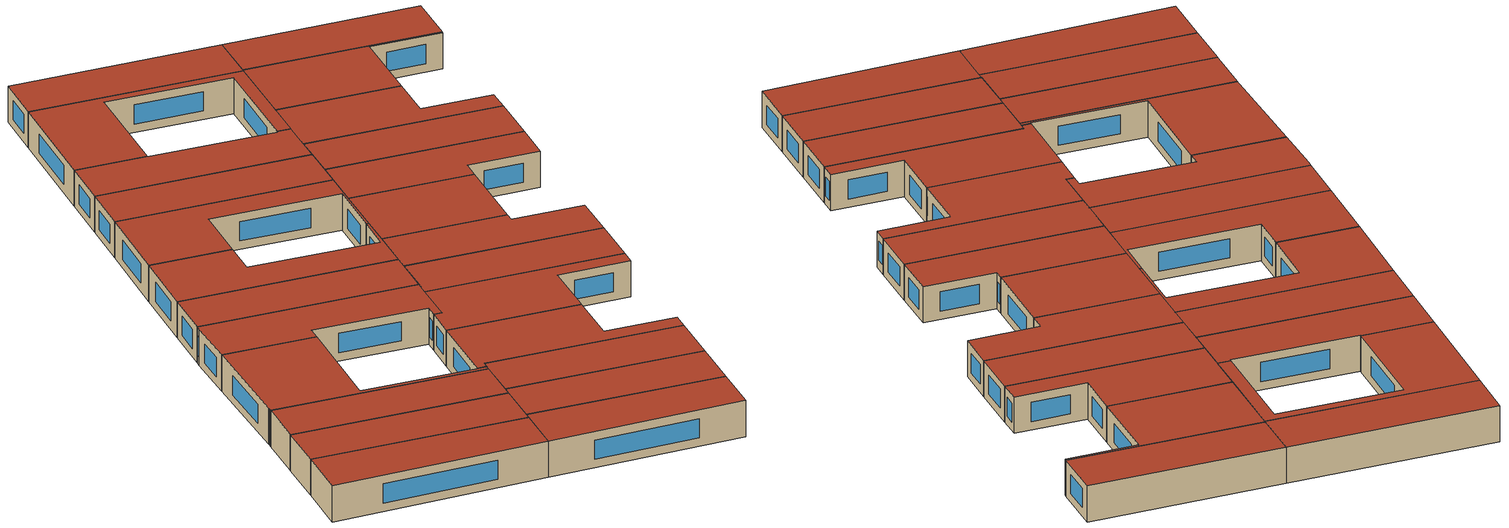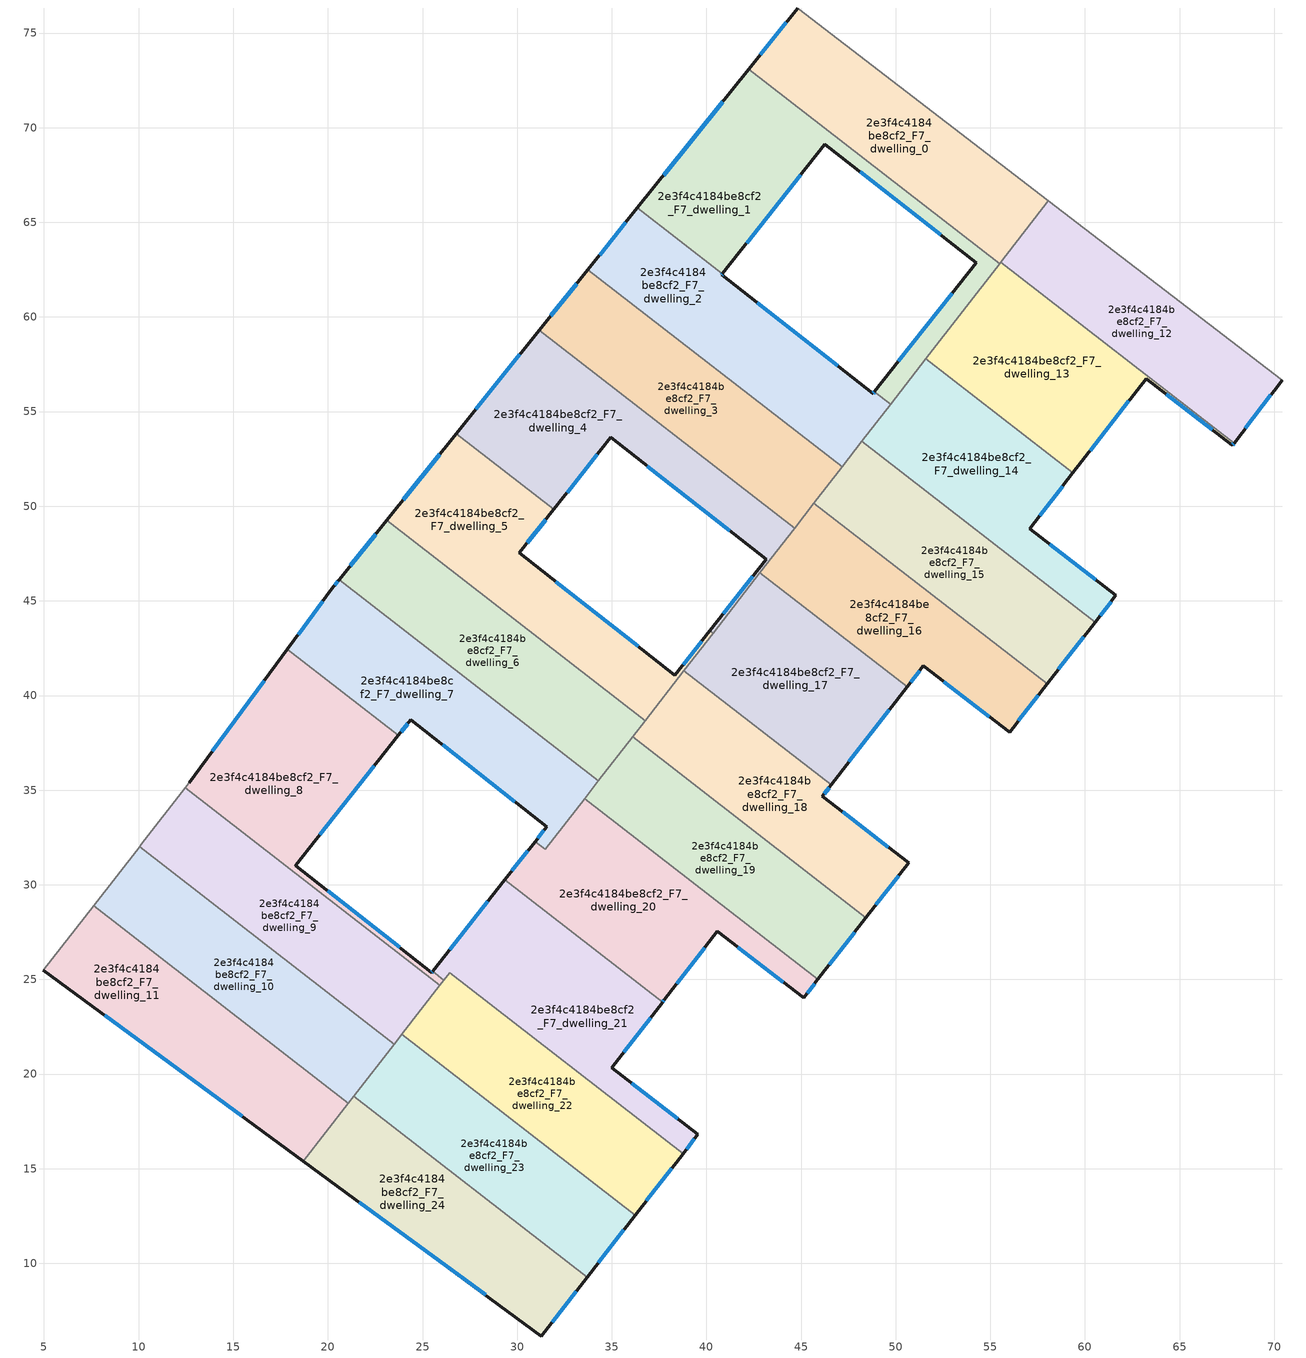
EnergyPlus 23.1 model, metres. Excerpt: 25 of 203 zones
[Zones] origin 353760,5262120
2e3f4c4184be8cf2_F7_dwelling_0
 floor to 2e3f4c4184be8cf2_F6_dwelling_0 (EU_floor_Construction): 58.07,66.14 55.49,62.81 42.23,73.1 44.82,76.32 z21
 wall outside (EU_wall_Construction): 44.82,76.32 42.23,73.1 z21:24
 wall to 2e3f4c4184be8cf2_F7_dwelling_1 (EU_wall_Construction): 42.23,73.1 55.49,62.81 z21:24
 wall adiabatic (EU_wall_Construction): 58.07,66.14 44.82,76.32 z21:24
 wall to 2e3f4c4184be8cf2_F7_dwelling_12 (EU_wall_Construction): 55.56,62.9 58.07,66.14 z21:24
 wall to 2e3f4c4184be8cf2_F7_dwelling_13 (EU_wall_Construction): 55.49,62.81 55.56,62.9 z21:24
 window (EU_Window_Construction): 44.21,75.57 42.84,73.85 z21.7:23.3
 roof outside (EU_roof_Construction): 55.49,62.81 58.07,66.14 44.82,76.32 42.23,73.1 z24
2e3f4c4184be8cf2_F7_dwelling_1
 floor to 2e3f4c4184be8cf2_F6_dwelling_1 (EU_floor_Construction): 46.26,69.14 40.85,62.28 36.35,65.76 42.23,73.1 55.49,62.81 49.73,55.39 48.88,56.05 54.26,62.87 z21
 wall outside (EU_wall_Construction): 40.85,62.28 46.26,69.14 54.26,62.87 48.88,56.05 / 42.23,73.1 36.35,65.76 z21:24
 wall to 2e3f4c4184be8cf2_F7_dwelling_2 (EU_wall_Construction): 48.88,56.05 49.73,55.39 / 36.35,65.76 40.85,62.28 z21:24
 wall to 2e3f4c4184be8cf2_F7_dwelling_13 (EU_wall_Construction): 51.59,57.79 55.49,62.81 z21:24
 wall to 2e3f4c4184be8cf2_F7_dwelling_14 (EU_wall_Construction): 49.73,55.39 51.59,57.79 z21:24
 window (EU_Window_Construction): 53,61.27 50.14,57.65 / 48.14,67.66 52.38,64.34 / 42.12,63.89 44.99,67.53 / 40.85,71.38 37.73,67.49 z21.7:23.3
 roof outside (EU_roof_Construction): 49.73,55.39 55.49,62.81 42.23,73.1 36.35,65.76 40.85,62.28 46.26,69.14 54.26,62.87 48.88,56.05 z24
2e3f4c4184be8cf2_F7_dwelling_10
 floor to 2e3f4c4184be8cf2_F6_dwelling_10 (EU_floor_Construction): 23.51,21.58 21.09,18.46 7.62,28.9 10.05,32.02 z21
 wall adiabatic (EU_wall_Construction): 10.05,32.02 7.62,28.9 z21:24
 wall to 2e3f4c4184be8cf2_F7_dwelling_9 (EU_wall_Construction): 23.51,21.58 10.05,32.02 z21:24
 wall to 2e3f4c4184be8cf2_F7_dwelling_11 (EU_wall_Construction): 7.62,28.9 21.09,18.46 z21:24
 wall to 2e3f4c4184be8cf2_F7_dwelling_23 (EU_wall_Construction): 21.37,18.82 23.51,21.58 z21:24
 wall to 2e3f4c4184be8cf2_F7_dwelling_24 (EU_wall_Construction): 21.09,18.46 21.37,18.82 z21:24
 roof outside (EU_roof_Construction): 21.09,18.46 23.51,21.58 10.05,32.02 7.62,28.9 z24
2e3f4c4184be8cf2_F7_dwelling_11
 floor to 2e3f4c4184be8cf2_F6_dwelling_11 (EU_floor_Construction): 21.09,18.46 18.71,15.4 4.97,25.49 7.62,28.9 z21
 wall outside (EU_wall_Construction): 4.97,25.49 18.71,15.4 z21:24
 wall adiabatic (EU_wall_Construction): 7.62,28.9 4.97,25.49 z21:24
 wall to 2e3f4c4184be8cf2_F7_dwelling_24 (EU_wall_Construction): 18.71,15.4 21.09,18.46 z21:24
 window (EU_Window_Construction): 8.2,23.12 15.48,17.77 z21.7:23.3
 roof outside (EU_roof_Construction): 18.71,15.4 21.09,18.46 7.62,28.9 4.97,25.49 z24
2e3f4c4184be8cf2_F7_dwelling_12
 floor to 2e3f4c4184be8cf2_F6_dwelling_12 (EU_floor_Construction): 70.41,56.66 67.88,53.34 55.55,62.9 58.07,66.14 z21
 wall outside (EU_wall_Construction): 67.88,53.34 70.41,56.66 z21:24
 wall to 2e3f4c4184be8cf2_F7_dwelling_13 (EU_wall_Construction): 55.55,62.9 67.88,53.34 z21:24
 wall adiabatic (EU_wall_Construction): 70.41,56.66 58.07,66.14 z21:24
 window (EU_Window_Construction): 68.47,54.12 69.82,55.88 z21.7:23.3
 roof outside (EU_roof_Construction): 67.88,53.34 70.41,56.66 58.07,66.14 55.55,62.9 z24
2e3f4c4184be8cf2_F7_dwelling_13
 floor to 2e3f4c4184be8cf2_F6_dwelling_13 (EU_floor_Construction): 63.22,56.74 59.37,51.76 51.59,57.79 55.55,62.9 67.88,53.34 67.79,53.22 z21
 wall outside (EU_wall_Construction): 59.37,51.76 63.22,56.74 67.79,53.22 67.88,53.34 z21:24
 wall to 2e3f4c4184be8cf2_F7_dwelling_14 (EU_wall_Construction): 51.59,57.79 59.37,51.76 z21:24
 window (EU_Window_Construction): 67.81,53.25 67.86,53.31 / 64.3,55.91 66.71,54.05 / 60.27,52.93 62.32,55.57 z21.7:23.3
 roof outside (EU_roof_Construction): 67.79,53.22 67.88,53.34 55.55,62.9 51.59,57.79 59.37,51.76 63.22,56.74 z24
2e3f4c4184be8cf2_F7_dwelling_14
 floor to 2e3f4c4184be8cf2_F6_dwelling_14 (EU_floor_Construction): 59.37,51.76 57.07,48.81 61.64,45.29 60.54,43.88 48.22,53.43 51.59,57.79 z21
 wall outside (EU_wall_Construction): 60.54,43.88 61.64,45.29 57.07,48.81 59.37,51.76 z21:24
 wall to 2e3f4c4184be8cf2_F7_dwelling_15 (EU_wall_Construction): 48.22,53.43 60.54,43.88 z21:24
 wall to 2e3f4c4184be8cf2_F7_dwelling_2 (EU_wall_Construction): 49.73,55.39 48.22,53.43 z21:24
 window (EU_Window_Construction): 57.61,49.5 58.83,51.07 / 60.56,46.12 58.14,47.98 / 60.8,44.21 61.38,44.96 z21.7:23.3
 roof outside (EU_roof_Construction): 60.54,43.88 61.64,45.29 57.07,48.81 59.37,51.76 51.59,57.79 48.22,53.43 z24
2e3f4c4184be8cf2_F7_dwelling_15
 floor to 2e3f4c4184be8cf2_F6_dwelling_15 (EU_floor_Construction): 60.54,43.88 58,40.61 45.68,50.17 48.22,53.43 z21
 wall outside (EU_wall_Construction): 58,40.61 60.54,43.88 z21:24
 wall to 2e3f4c4184be8cf2_F7_dwelling_16 (EU_wall_Construction): 45.68,50.17 58,40.61 z21:24
 wall to 2e3f4c4184be8cf2_F7_dwelling_3 (EU_wall_Construction): 47.17,52.09 45.68,50.17 z21:24
 wall to 2e3f4c4184be8cf2_F7_dwelling_2 (EU_wall_Construction): 48.21,53.43 47.17,52.09 z21:24
 window (EU_Window_Construction): 58.6,41.38 59.94,43.11 z21.7:23.3
 roof outside (EU_roof_Construction): 58,40.61 60.54,43.88 48.22,53.43 45.68,50.17 z24
2e3f4c4184be8cf2_F7_dwelling_16
 floor to 2e3f4c4184be8cf2_F6_dwelling_16 (EU_floor_Construction): 58,40.61 56.02,38.06 51.47,41.56 50.6,40.45 42.83,46.49 45.68,50.17 z21
 wall outside (EU_wall_Construction): 50.6,40.45 51.47,41.56 56.02,38.06 58,40.61 z21:24
 wall to 2e3f4c4184be8cf2_F7_dwelling_17 (EU_wall_Construction): 42.83,46.49 50.6,40.45 z21:24
 wall to 2e3f4c4184be8cf2_F7_dwelling_4 (EU_wall_Construction): 44.66,48.85 42.83,46.49 z21:24
 wall to 2e3f4c4184be8cf2_F7_dwelling_3 (EU_wall_Construction): 45.68,50.17 44.66,48.85 z21:24
 window (EU_Window_Construction): 56.49,38.66 57.54,40.01 / 52.54,40.74 54.95,38.88 / 50.81,40.71 51.26,41.3 z21.7:23.3
 roof outside (EU_roof_Construction): 56.02,38.06 58,40.61 45.68,50.17 42.83,46.49 50.6,40.45 51.47,41.56 z24
2e3f4c4184be8cf2_F7_dwelling_17
 floor to 2e3f4c4184be8cf2_F6_dwelling_17 (EU_floor_Construction): 50.6,40.45 46.59,35.28 38.81,41.31 42.83,46.49 z21
 wall outside (EU_wall_Construction): 46.59,35.28 50.6,40.45 z21:24
 wall to 2e3f4c4184be8cf2_F7_dwelling_18 (EU_wall_Construction): 38.81,41.31 46.59,35.28 z21:24
 wall to 2e3f4c4184be8cf2_F7_dwelling_5 (EU_wall_Construction): 40.35,43.3 38.81,41.31 z21:24
 wall to 2e3f4c4184be8cf2_F7_dwelling_4 (EU_wall_Construction): 42.82,46.49 40.35,43.3 z21:24
 window (EU_Window_Construction): 47.53,36.49 49.66,39.24 z21.7:23.3
 roof outside (EU_roof_Construction): 46.59,35.28 50.6,40.45 42.83,46.49 38.81,41.31 z24
2e3f4c4184be8cf2_F7_dwelling_18
 floor to 2e3f4c4184be8cf2_F6_dwelling_18 (EU_floor_Construction): 46.59,35.28 46.12,34.68 50.68,31.16 48.43,28.26 36.11,37.82 38.81,41.31 z21
 wall outside (EU_wall_Construction): 48.43,28.26 50.68,31.16 46.12,34.68 46.59,35.28 z21:24
 wall to 2e3f4c4184be8cf2_F7_dwelling_19 (EU_wall_Construction): 36.11,37.82 48.43,28.26 z21:24
 wall to 2e3f4c4184be8cf2_F7_dwelling_6 (EU_wall_Construction): 36.77,38.67 36.11,37.82 z21:24
 wall to 2e3f4c4184be8cf2_F7_dwelling_5 (EU_wall_Construction): 38.81,41.31 36.77,38.67 z21:24
 window (EU_Window_Construction): 46.23,34.82 46.48,35.14 / 49.61,31.99 47.19,33.85 / 48.96,28.94 50.15,30.48 z21.7:23.3
 roof outside (EU_roof_Construction): 48.43,28.26 50.68,31.16 46.12,34.68 46.59,35.28 38.81,41.31 36.11,37.82 z24
2e3f4c4184be8cf2_F7_dwelling_19
 floor to 2e3f4c4184be8cf2_F6_dwelling_19 (EU_floor_Construction): 48.43,28.26 45.89,25 33.57,34.55 36.11,37.82 z21
 wall outside (EU_wall_Construction): 45.89,25 48.43,28.26 z21:24
 wall to 2e3f4c4184be8cf2_F7_dwelling_20 (EU_wall_Construction): 33.57,34.55 45.89,25 z21:24
 wall to 2e3f4c4184be8cf2_F7_dwelling_7 (EU_wall_Construction): 34.29,35.48 33.57,34.55 z21:24
 wall to 2e3f4c4184be8cf2_F7_dwelling_6 (EU_wall_Construction): 36.11,37.82 34.29,35.48 z21:24
 window (EU_Window_Construction): 46.49,25.76 47.83,27.5 z21.7:23.3
 roof outside (EU_roof_Construction): 45.89,25 48.43,28.26 36.11,37.82 33.57,34.55 z24
2e3f4c4184be8cf2_F7_dwelling_2
 floor to 2e3f4c4184be8cf2_F6_dwelling_2 (EU_floor_Construction): 40.85,62.28 40.81,62.22 48.8,55.95 48.88,56.05 49.73,55.39 47.17,52.09 33.74,62.51 36.35,65.76 z21
 wall outside (EU_wall_Construction): 48.88,56.05 48.8,55.95 40.81,62.22 40.85,62.28 / 36.35,65.76 33.74,62.51 z21:24
 wall to 2e3f4c4184be8cf2_F7_dwelling_3 (EU_wall_Construction): 33.74,62.51 47.17,52.09 z21:24
 window (EU_Window_Construction): 46.93,57.42 42.68,60.75 / 48.86,56.03 48.82,55.97 / 35.74,65 34.35,63.27 / 40.82,62.24 40.84,62.26 z21.7:23.3
 roof outside (EU_roof_Construction): 47.17,52.09 49.73,55.39 48.88,56.05 48.8,55.95 40.81,62.22 40.85,62.28 36.35,65.76 33.74,62.51 z24
2e3f4c4184be8cf2_F7_dwelling_20
 floor to 2e3f4c4184be8cf2_F6_dwelling_20 (EU_floor_Construction): 40.58,27.54 37.77,23.92 37.68,23.8 29.35,30.26 30.95,32.29 31.49,31.87 33.57,34.55 45.89,25 45.14,24.03 z21
 wall outside (EU_wall_Construction): 37.68,23.8 37.77,23.92 40.58,27.54 45.14,24.03 45.89,25 / 30.95,32.29 29.35,30.26 z21:24
 wall to 2e3f4c4184be8cf2_F7_dwelling_7 (EU_wall_Construction): 33.57,34.55 31.49,31.87 30.95,32.29 z21:24
 wall to 2e3f4c4184be8cf2_F7_dwelling_21 (EU_wall_Construction): 29.35,30.26 37.68,23.8 z21:24
 window (EU_Window_Construction): 45.32,24.26 45.72,24.77 / 41.65,26.71 44.07,24.85 / 38.43,24.77 39.92,26.69 / 37.7,23.83 37.75,23.89 / 30.57,31.81 29.72,30.74 z21.7:23.3
 roof outside (EU_roof_Construction): 45.14,24.03 45.89,25 33.57,34.55 31.49,31.87 30.95,32.29 29.35,30.26 37.68,23.8 37.77,23.92 40.58,27.54 z24
2e3f4c4184be8cf2_F7_dwelling_21
 floor to 2e3f4c4184be8cf2_F6_dwelling_21 (EU_floor_Construction): 37.68,23.8 35,20.33 39.55,16.82 38.76,15.8 26.44,25.36 26.13,24.96 25.53,25.43 29.35,30.26 z21
 wall outside (EU_wall_Construction): 38.76,15.8 39.55,16.82 35,20.33 37.68,23.8 / 29.35,30.26 25.53,25.43 z21:24
 wall to 2e3f4c4184be8cf2_F7_dwelling_22 (EU_wall_Construction): 26.13,24.96 26.44,25.36 38.76,15.8 z21:24
 wall to 2e3f4c4184be8cf2_F7_dwelling_8 (EU_wall_Construction): 25.53,25.43 26.13,24.96 z21:24
 window (EU_Window_Construction): 38.95,16.04 39.37,16.58 / 28.45,29.13 26.43,26.56 / 35.63,21.15 37.05,22.99 / 38.48,17.64 36.07,19.51 z21.7:23.3
 roof outside (EU_roof_Construction): 38.76,15.8 39.55,16.82 35,20.33 37.68,23.8 29.35,30.26 25.53,25.43 26.13,24.96 26.44,25.36 z24
2e3f4c4184be8cf2_F7_dwelling_22
 floor to 2e3f4c4184be8cf2_F6_dwelling_22 (EU_floor_Construction): 38.76,15.8 36.23,12.54 23.91,22.09 26.44,25.36 z21
 wall outside (EU_wall_Construction): 36.23,12.54 38.76,15.8 z21:24
 wall to 2e3f4c4184be8cf2_F7_dwelling_23 (EU_wall_Construction): 23.91,22.09 36.23,12.54 z21:24
 wall to 2e3f4c4184be8cf2_F7_dwelling_8 (EU_wall_Construction): 26.13,24.96 25.92,24.69 z21:24
 wall to 2e3f4c4184be8cf2_F7_dwelling_9 (EU_wall_Construction): 25.92,24.69 23.91,22.09 z21:24
 window (EU_Window_Construction): 36.82,13.3 38.17,15.03 z21.7:23.3
 roof outside (EU_roof_Construction): 36.23,12.54 38.76,15.8 26.44,25.36 23.91,22.09 z24
2e3f4c4184be8cf2_F7_dwelling_23
 floor to 2e3f4c4184be8cf2_F6_dwelling_23 (EU_floor_Construction): 36.23,12.54 33.69,9.27 21.37,18.83 23.91,22.09 z21
 wall outside (EU_wall_Construction): 33.69,9.27 36.23,12.54 z21:24
 wall to 2e3f4c4184be8cf2_F7_dwelling_24 (EU_wall_Construction): 21.37,18.83 33.69,9.27 z21:24
 wall to 2e3f4c4184be8cf2_F7_dwelling_9 (EU_wall_Construction): 23.91,22.09 23.6,21.7 23.51,21.58 z21:24
 window (EU_Window_Construction): 34.29,10.04 35.63,11.77 z21.7:23.3
 roof outside (EU_roof_Construction): 33.69,9.27 36.23,12.54 23.91,22.09 21.37,18.83 z24
2e3f4c4184be8cf2_F7_dwelling_24
 floor to 2e3f4c4184be8cf2_F6_dwelling_24 (EU_floor_Construction): 33.69,9.27 31.28,6.16 18.71,15.4 21.37,18.83 z21
 wall outside (EU_wall_Construction): 18.71,15.4 31.28,6.16 33.69,9.27 z21:24
 window (EU_Window_Construction): 31.85,6.89 33.13,8.54 / 21.66,13.23 28.33,8.33 z21.7:23.3
 roof outside (EU_roof_Construction): 31.28,6.16 33.69,9.27 21.37,18.83 18.71,15.4 z24
2e3f4c4184be8cf2_F7_dwelling_3
 floor to 2e3f4c4184be8cf2_F6_dwelling_3 (EU_floor_Construction): 47.17,52.09 44.66,48.85 31.17,59.31 33.74,62.51 z21
 wall outside (EU_wall_Construction): 33.74,62.51 31.17,59.31 z21:24
 wall to 2e3f4c4184be8cf2_F7_dwelling_4 (EU_wall_Construction): 31.17,59.31 44.66,48.85 z21:24
 window (EU_Window_Construction): 33.14,61.76 31.77,60.06 z21.7:23.3
 roof outside (EU_roof_Construction): 44.66,48.85 47.17,52.09 33.74,62.51 31.17,59.31 z24
2e3f4c4184be8cf2_F7_dwelling_4
 floor to 2e3f4c4184be8cf2_F6_dwelling_4 (EU_floor_Construction): 44.66,48.85 40.35,43.3 40.19,43.42 43.16,47.19 34.94,53.64 31.93,49.83 26.78,53.83 31.17,59.31 z21
 wall outside (EU_wall_Construction): 31.93,49.83 34.94,53.64 43.16,47.19 40.19,43.42 / 31.17,59.31 26.78,53.83 z21:24
 wall to 2e3f4c4184be8cf2_F7_dwelling_5 (EU_wall_Construction): 40.19,43.42 40.35,43.3 / 26.78,53.83 31.93,49.83 z21:24
 window (EU_Window_Construction): 42.46,46.3 40.88,44.31 / 36.87,52.13 41.23,48.7 / 32.63,50.72 34.23,52.75 / 30.14,58.02 27.81,55.11 z21.7:23.3
 roof outside (EU_roof_Construction): 43.16,47.19 40.19,43.42 40.35,43.3 44.66,48.85 31.17,59.31 26.78,53.83 31.93,49.83 34.94,53.64 z24
2e3f4c4184be8cf2_F7_dwelling_5
 floor to 2e3f4c4184be8cf2_F6_dwelling_5 (EU_floor_Construction): 31.93,49.83 30.11,47.53 38.33,41.08 40.19,43.42 40.35,43.3 36.77,38.67 23.12,49.26 26.78,53.83 z21
 wall outside (EU_wall_Construction): 26.78,53.83 23.12,49.26 / 40.19,43.42 38.33,41.08 30.11,47.53 31.93,49.83 z21:24
 wall to 2e3f4c4184be8cf2_F7_dwelling_6 (EU_wall_Construction): 23.12,49.26 36.77,38.67 z21:24
 window (EU_Window_Construction): 25.92,52.75 23.98,50.33 / 30.54,48.07 31.5,49.29 / 36.4,42.59 32.04,46.02 / 39.75,42.87 38.77,41.63 z21.7:23.3
 roof outside (EU_roof_Construction): 38.33,41.08 30.11,47.53 31.93,49.83 26.78,53.83 23.12,49.26 36.77,38.67 40.35,43.3 40.19,43.42 z24
2e3f4c4184be8cf2_F7_dwelling_6
 floor to 2e3f4c4184be8cf2_F6_dwelling_6 (EU_floor_Construction): 36.77,38.67 34.29,35.48 20.59,46.11 23.12,49.26 z21
 wall outside (EU_wall_Construction): 23.12,49.26 20.59,46.11 z21:24
 wall to 2e3f4c4184be8cf2_F7_dwelling_7 (EU_wall_Construction): 20.59,46.11 34.29,35.48 z21:24
 window (EU_Window_Construction): 22.52,48.52 21.18,46.85 z21.7:23.3
 roof outside (EU_roof_Construction): 34.29,35.48 36.77,38.67 23.12,49.26 20.59,46.11 z24
2e3f4c4184be8cf2_F7_dwelling_7
 floor to 2e3f4c4184be8cf2_F6_dwelling_7 (EU_floor_Construction): 34.29,35.48 31.49,31.87 30.95,32.29 31.56,33.06 24.38,38.71 23.72,37.89 17.86,42.44 20.29,45.75 20.59,46.11 z21
 wall outside (EU_wall_Construction): 23.72,37.89 24.38,38.71 31.56,33.06 30.95,32.29 / 20.59,46.11 20.29,45.75 17.86,42.44 z21:24
 wall to 2e3f4c4184be8cf2_F7_dwelling_8 (EU_wall_Construction): 17.86,42.44 23.72,37.89 z21:24
 window (EU_Window_Construction): 31.42,32.88 31.09,32.47 / 26.06,37.39 29.87,34.39 / 23.88,38.08 24.22,38.52 / 19.72,44.97 18.43,43.21 / 20.52,46.03 20.36,45.83 z21.7:23.3
 roof outside (EU_roof_Construction): 31.49,31.87 34.29,35.48 20.59,46.11 20.29,45.75 17.86,42.44 23.72,37.89 24.38,38.71 31.56,33.06 30.95,32.29 z24
2e3f4c4184be8cf2_F7_dwelling_8
 floor to 2e3f4c4184be8cf2_F6_dwelling_8 (EU_floor_Construction): 23.72,37.89 18.31,31.03 18.29,31.02 25.48,25.37 25.53,25.43 26.13,24.96 25.92,24.69 12.46,35.12 12.64,35.36 12.67,35.4 17.86,42.44 z21
 wall outside (EU_wall_Construction): 25.53,25.43 25.48,25.37 18.29,31.02 18.31,31.03 23.72,37.89 / 17.86,42.44 12.67,35.4 z21:24
 wall to 2e3f4c4184be8cf2_F7_dwelling_9 (EU_wall_Construction): 12.46,35.12 25.92,24.69 z21:24
 wall adiabatic (EU_wall_Construction): 12.67,35.4 12.64,35.36 12.46,35.12 z21:24
 window (EU_Window_Construction): 25.52,25.41 25.49,25.38 / 16.64,40.79 13.89,37.05 / 19.58,32.64 22.45,36.28 / 23.79,26.69 19.98,29.69 z21.7:23.3
 roof outside (EU_roof_Construction): 25.92,24.69 26.13,24.96 25.53,25.43 25.48,25.37 18.29,31.02 18.31,31.03 23.72,37.89 17.86,42.44 12.67,35.4 12.64,35.36 12.46,35.12 z24
2e3f4c4184be8cf2_F7_dwelling_9
 floor to 2e3f4c4184be8cf2_F6_dwelling_9 (EU_floor_Construction): 25.92,24.69 23.6,21.7 23.51,21.58 10.05,32.02 10.14,32.14 12.46,35.12 z21
 wall adiabatic (EU_wall_Construction): 12.46,35.12 10.14,32.14 10.05,32.02 z21:24
 roof outside (EU_roof_Construction): 23.6,21.7 25.92,24.69 12.46,35.12 10.14,32.14 10.05,32.02 23.51,21.58 z24
[Building]
EU S2 Campaign: North Axis=0; Terrain=City; Solar Distribution=FullExterior
[Site:Location]
Budapest.Ferenc.Liszt.Intl.AP: Latitude=47.437; Longitude=19.256; Time Zone=1; Elevation=185
[SizingPeriod:WeatherFileDays]
AnnualSizingPeriod: Begin Month=1; Begin Day of Month=1; End Month=12; End Day of Month=31; Day of Week for Start Day=Monday; Use Weather File Daylight Saving Period=No; Use Weather File Rain and Snow Indicators=No
[MATERIAL]
EU_InternalMass_Material: Roughness=MediumRough; Thickness=0.1; Conductivity=1; Density=1800; Specific Heat=900; Thermal Absorptance=0.9; Solar Absorptance=0.7; Visible Absorptance=0.7
[MATERIAL:NOMASS] Roughness=MediumRough; Thermal Absorptance=0.9; Solar Absorptance=0.7; Visible Absorptance=0.7
Name | Thermal Resistance
EU_wall_NoMass | 0.832559
EU_roof_NoMass | 1.39638
EU_floor_NoMass | 0.872794
[WINDOWMATERIAL:SIMPLEGLAZINGSYSTEM]
EU_Window_SimpleGlazing: UFactor=2.79869; Solar Heat Gain Coefficient=0.75; Visible Transmittance=0.75
[CONSTRUCTION]
EU_wall_Construction: EU_wall_NoMass
EU_roof_Construction: EU_roof_NoMass
EU_floor_Construction: EU_floor_NoMass
EU_Window_Construction: EU_Window_SimpleGlazing
EU_InternalMass_Construction: EU_InternalMass_Material
[ZONE] Type=1; Multiplier=1; Ceiling Height=autocalculate; Floor Area=autocalculate; Part of Total Floor Area=Yes
Name | Volume
2e3f4c4184be8cf2_F7_dwelling_0 | 209.613
2e3f4c4184be8cf2_F7_dwelling_1 | 209.577
2e3f4c4184be8cf2_F7_dwelling_10 | 201.92
2e3f4c4184be8cf2_F7_dwelling_11 | 209.589
2e3f4c4184be8cf2_F7_dwelling_12 | 193.483
2e3f4c4184be8cf2_F7_dwelling_13; 2e3f4c4184be8cf2_F7_dwelling_16 | 193.466
2e3f4c4184be8cf2_F7_dwelling_14 | 193.47
2e3f4c4184be8cf2_F7_dwelling_15 | 193.5
2e3f4c4184be8cf2_F7_dwelling_17 | 193.445
2e3f4c4184be8cf2_F7_dwelling_18 | 193.488
2e3f4c4184be8cf2_F7_dwelling_19 | 193.49
2e3f4c4184be8cf2_F7_dwelling_2 | 209.598
2e3f4c4184be8cf2_F7_dwelling_20 | 203.251
2e3f4c4184be8cf2_F7_dwelling_21 | 202.596
2e3f4c4184be8cf2_F7_dwelling_22 | 193.447
2e3f4c4184be8cf2_F7_dwelling_23 | 193.48
2e3f4c4184be8cf2_F7_dwelling_24 | 193.487
2e3f4c4184be8cf2_F7_dwelling_3 | 209.626
2e3f4c4184be8cf2_F7_dwelling_4 | 209.57
2e3f4c4184be8cf2_F7_dwelling_5 | 209.572
2e3f4c4184be8cf2_F7_dwelling_6 | 209.619
2e3f4c4184be8cf2_F7_dwelling_7 | 209.565
2e3f4c4184be8cf2_F7_dwelling_8 | 207.207
2e3f4c4184be8cf2_F7_dwelling_9 | 200.774
[INTERNALMASS] Construction=EU_InternalMass_Construction
Name | Zone or ZoneList | Surface Area
2e3f4c4184be8cf2_F7_dwelling_0_EU_InternalMass | 2e3f4c4184be8cf2_F7_dwelling_0 | 69.871
2e3f4c4184be8cf2_F7_dwelling_1_EU_InternalMass | 2e3f4c4184be8cf2_F7_dwelling_1 | 69.8589
2e3f4c4184be8cf2_F7_dwelling_2_EU_InternalMass | 2e3f4c4184be8cf2_F7_dwelling_2 | 69.866
2e3f4c4184be8cf2_F7_dwelling_3_EU_InternalMass | 2e3f4c4184be8cf2_F7_dwelling_3 | 69.8756
2e3f4c4184be8cf2_F7_dwelling_4_EU_InternalMass | 2e3f4c4184be8cf2_F7_dwelling_4 | 69.8565
2e3f4c4184be8cf2_F7_dwelling_5_EU_InternalMass | 2e3f4c4184be8cf2_F7_dwelling_5 | 69.8599
2e3f4c4184be8cf2_F7_dwelling_6_EU_InternalMass | 2e3f4c4184be8cf2_F7_dwelling_6 | 69.8729
2e3f4c4184be8cf2_F7_dwelling_7_EU_InternalMass | 2e3f4c4184be8cf2_F7_dwelling_7 | 69.855
2e3f4c4184be8cf2_F7_dwelling_8_EU_InternalMass | 2e3f4c4184be8cf2_F7_dwelling_8 | 69.0692
2e3f4c4184be8cf2_F7_dwelling_9_EU_InternalMass | 2e3f4c4184be8cf2_F7_dwelling_9 | 66.9309
2e3f4c4184be8cf2_F7_dwelling_10_EU_InternalMass | 2e3f4c4184be8cf2_F7_dwelling_10 | 67.3005
2e3f4c4184be8cf2_F7_dwelling_11_EU_InternalMass | 2e3f4c4184be8cf2_F7_dwelling_11 | 69.8628
2e3f4c4184be8cf2_F7_dwelling_12_EU_InternalMass | 2e3f4c4184be8cf2_F7_dwelling_12 | 64.4944
2e3f4c4184be8cf2_F7_dwelling_13_EU_InternalMass | 2e3f4c4184be8cf2_F7_dwelling_13 | 64.4887
2e3f4c4184be8cf2_F7_dwelling_14_EU_InternalMass | 2e3f4c4184be8cf2_F7_dwelling_14 | 64.4901
2e3f4c4184be8cf2_F7_dwelling_15_EU_InternalMass | 2e3f4c4184be8cf2_F7_dwelling_15 | 64.5
2e3f4c4184be8cf2_F7_dwelling_16_EU_InternalMass | 2e3f4c4184be8cf2_F7_dwelling_16 | 64.4884
2e3f4c4184be8cf2_F7_dwelling_17_EU_InternalMass | 2e3f4c4184be8cf2_F7_dwelling_17 | 64.4819
2e3f4c4184be8cf2_F7_dwelling_18_EU_InternalMass | 2e3f4c4184be8cf2_F7_dwelling_18 | 64.4958
2e3f4c4184be8cf2_F7_dwelling_19_EU_InternalMass | 2e3f4c4184be8cf2_F7_dwelling_19 | 64.4968
2e3f4c4184be8cf2_F7_dwelling_20_EU_InternalMass | 2e3f4c4184be8cf2_F7_dwelling_20 | 67.7519
2e3f4c4184be8cf2_F7_dwelling_21_EU_InternalMass | 2e3f4c4184be8cf2_F7_dwelling_21 | 67.5284
2e3f4c4184be8cf2_F7_dwelling_22_EU_InternalMass | 2e3f4c4184be8cf2_F7_dwelling_22 | 64.4824
2e3f4c4184be8cf2_F7_dwelling_23_EU_InternalMass | 2e3f4c4184be8cf2_F7_dwelling_23 | 64.4935
2e3f4c4184be8cf2_F7_dwelling_24_EU_InternalMass | 2e3f4c4184be8cf2_F7_dwelling_24 | 64.4955
[OTHEREQUIPMENT] Fuel Type=Electricity; Design Level Calculation Method=Watts/Area; Power per Zone Floor Area=1; Fraction Latent=0; Fraction Radiant=0; Fraction Lost=0; Carbon Dioxide Generation Rate=0; EndUse Subcategory=EU_Step8_InternalGains
Name | Zone or ZoneList or Space or SpaceList | Schedule
EU_Step8_InternalGain_2e3f4c4184be8cf2_F7_dwelling_0_f000 | 2e3f4c4184be8cf2_F7_dwelling_0 | EU_Step8_GainSchedule_2e3f4c4184be8cf2_F7_dwelling_0_f000
EU_Step8_InternalGain_2e3f4c4184be8cf2_F7_dwelling_1_f000 | 2e3f4c4184be8cf2_F7_dwelling_1 | EU_Step8_GainSchedule_2e3f4c4184be8cf2_F7_dwelling_1_f000
EU_Step8_InternalGain_2e3f4c4184be8cf2_F7_dwelling_2_f000 | 2e3f4c4184be8cf2_F7_dwelling_2 | EU_Step8_GainSchedule_2e3f4c4184be8cf2_F7_dwelling_2_f000
EU_Step8_InternalGain_2e3f4c4184be8cf2_F7_dwelling_3_f000 | 2e3f4c4184be8cf2_F7_dwelling_3 | EU_Step8_GainSchedule_2e3f4c4184be8cf2_F7_dwelling_3_f000
EU_Step8_InternalGain_2e3f4c4184be8cf2_F7_dwelling_4_f000 | 2e3f4c4184be8cf2_F7_dwelling_4 | EU_Step8_GainSchedule_2e3f4c4184be8cf2_F7_dwelling_4_f000
EU_Step8_InternalGain_2e3f4c4184be8cf2_F7_dwelling_5_f000 | 2e3f4c4184be8cf2_F7_dwelling_5 | EU_Step8_GainSchedule_2e3f4c4184be8cf2_F7_dwelling_5_f000
EU_Step8_InternalGain_2e3f4c4184be8cf2_F7_dwelling_6_f000 | 2e3f4c4184be8cf2_F7_dwelling_6 | EU_Step8_GainSchedule_2e3f4c4184be8cf2_F7_dwelling_6_f000
EU_Step8_InternalGain_2e3f4c4184be8cf2_F7_dwelling_7_f000 | 2e3f4c4184be8cf2_F7_dwelling_7 | EU_Step8_GainSchedule_2e3f4c4184be8cf2_F7_dwelling_7_f000
EU_Step8_InternalGain_2e3f4c4184be8cf2_F7_dwelling_8_f000 | 2e3f4c4184be8cf2_F7_dwelling_8 | EU_Step8_GainSchedule_2e3f4c4184be8cf2_F7_dwelling_8_f000
EU_Step8_InternalGain_2e3f4c4184be8cf2_F7_dwelling_9_f000 | 2e3f4c4184be8cf2_F7_dwelling_9 | EU_Step8_GainSchedule_2e3f4c4184be8cf2_F7_dwelling_9_f000
EU_Step8_InternalGain_2e3f4c4184be8cf2_F7_dwelling_10_f000 | 2e3f4c4184be8cf2_F7_dwelling_10 | EU_Step8_GainSchedule_2e3f4c4184be8cf2_F7_dwelling_10_f000
EU_Step8_InternalGain_2e3f4c4184be8cf2_F7_dwelling_11_f000 | 2e3f4c4184be8cf2_F7_dwelling_11 | EU_Step8_GainSchedule_2e3f4c4184be8cf2_F7_dwelling_11_f000
EU_Step8_InternalGain_2e3f4c4184be8cf2_F7_dwelling_12_f000 | 2e3f4c4184be8cf2_F7_dwelling_12 | EU_Step8_GainSchedule_2e3f4c4184be8cf2_F7_dwelling_12_f000
EU_Step8_InternalGain_2e3f4c4184be8cf2_F7_dwelling_13_f000 | 2e3f4c4184be8cf2_F7_dwelling_13 | EU_Step8_GainSchedule_2e3f4c4184be8cf2_F7_dwelling_13_f000
EU_Step8_InternalGain_2e3f4c4184be8cf2_F7_dwelling_14_f000 | 2e3f4c4184be8cf2_F7_dwelling_14 | EU_Step8_GainSchedule_2e3f4c4184be8cf2_F7_dwelling_14_f000
EU_Step8_InternalGain_2e3f4c4184be8cf2_F7_dwelling_15_f000 | 2e3f4c4184be8cf2_F7_dwelling_15 | EU_Step8_GainSchedule_2e3f4c4184be8cf2_F7_dwelling_15_f000
EU_Step8_InternalGain_2e3f4c4184be8cf2_F7_dwelling_16_f000 | 2e3f4c4184be8cf2_F7_dwelling_16 | EU_Step8_GainSchedule_2e3f4c4184be8cf2_F7_dwelling_16_f000
EU_Step8_InternalGain_2e3f4c4184be8cf2_F7_dwelling_17_f000 | 2e3f4c4184be8cf2_F7_dwelling_17 | EU_Step8_GainSchedule_2e3f4c4184be8cf2_F7_dwelling_17_f000
EU_Step8_InternalGain_2e3f4c4184be8cf2_F7_dwelling_18_f000 | 2e3f4c4184be8cf2_F7_dwelling_18 | EU_Step8_GainSchedule_2e3f4c4184be8cf2_F7_dwelling_18_f000
EU_Step8_InternalGain_2e3f4c4184be8cf2_F7_dwelling_19_f000 | 2e3f4c4184be8cf2_F7_dwelling_19 | EU_Step8_GainSchedule_2e3f4c4184be8cf2_F7_dwelling_19_f000
EU_Step8_InternalGain_2e3f4c4184be8cf2_F7_dwelling_20_f000 | 2e3f4c4184be8cf2_F7_dwelling_20 | EU_Step8_GainSchedule_2e3f4c4184be8cf2_F7_dwelling_20_f000
EU_Step8_InternalGain_2e3f4c4184be8cf2_F7_dwelling_21_f000 | 2e3f4c4184be8cf2_F7_dwelling_21 | EU_Step8_GainSchedule_2e3f4c4184be8cf2_F7_dwelling_21_f000
EU_Step8_InternalGain_2e3f4c4184be8cf2_F7_dwelling_22_f000 | 2e3f4c4184be8cf2_F7_dwelling_22 | EU_Step8_GainSchedule_2e3f4c4184be8cf2_F7_dwelling_22_f000
EU_Step8_InternalGain_2e3f4c4184be8cf2_F7_dwelling_23_f000 | 2e3f4c4184be8cf2_F7_dwelling_23 | EU_Step8_GainSchedule_2e3f4c4184be8cf2_F7_dwelling_23_f000
EU_Step8_InternalGain_2e3f4c4184be8cf2_F7_dwelling_24_f000 | 2e3f4c4184be8cf2_F7_dwelling_24 | EU_Step8_GainSchedule_2e3f4c4184be8cf2_F7_dwelling_24_f000
[ZONEVENTILATION:DESIGNFLOWRATE] Schedule=EU_AlwaysOn; Design Flow Rate Calculation Method=AirChanges/Hour; Air Changes per Hour=0.475469; Ventilation Type=Natural; Fan Pressure Rise=0; Fan Total Efficiency=1; Constant Term Coefficient=1; Temperature Term Coefficient=0; Velocity Term Coefficient=0; Velocity Squared Term Coefficient=0; Minimum Indoor Temperature=-100; Maximum Indoor Temperature=100; Delta Temperature=-100; Minimum Outdoor Temperature=-100; Maximum Outdoor Temperature=100; Maximum Wind Speed=40
Name | Zone or ZoneList or Space or SpaceList
EU_ConstantAir_2e3f4c4184be8cf2_F7_dwelling_0 | 2e3f4c4184be8cf2_F7_dwelling_0
EU_ConstantAir_2e3f4c4184be8cf2_F7_dwelling_1 | 2e3f4c4184be8cf2_F7_dwelling_1
EU_ConstantAir_2e3f4c4184be8cf2_F7_dwelling_2 | 2e3f4c4184be8cf2_F7_dwelling_2
EU_ConstantAir_2e3f4c4184be8cf2_F7_dwelling_3 | 2e3f4c4184be8cf2_F7_dwelling_3
EU_ConstantAir_2e3f4c4184be8cf2_F7_dwelling_4 | 2e3f4c4184be8cf2_F7_dwelling_4
EU_ConstantAir_2e3f4c4184be8cf2_F7_dwelling_5 | 2e3f4c4184be8cf2_F7_dwelling_5
EU_ConstantAir_2e3f4c4184be8cf2_F7_dwelling_6 | 2e3f4c4184be8cf2_F7_dwelling_6
EU_ConstantAir_2e3f4c4184be8cf2_F7_dwelling_7 | 2e3f4c4184be8cf2_F7_dwelling_7
EU_ConstantAir_2e3f4c4184be8cf2_F7_dwelling_8 | 2e3f4c4184be8cf2_F7_dwelling_8
EU_ConstantAir_2e3f4c4184be8cf2_F7_dwelling_9 | 2e3f4c4184be8cf2_F7_dwelling_9
EU_ConstantAir_2e3f4c4184be8cf2_F7_dwelling_10 | 2e3f4c4184be8cf2_F7_dwelling_10
EU_ConstantAir_2e3f4c4184be8cf2_F7_dwelling_11 | 2e3f4c4184be8cf2_F7_dwelling_11
EU_ConstantAir_2e3f4c4184be8cf2_F7_dwelling_12 | 2e3f4c4184be8cf2_F7_dwelling_12
EU_ConstantAir_2e3f4c4184be8cf2_F7_dwelling_13 | 2e3f4c4184be8cf2_F7_dwelling_13
EU_ConstantAir_2e3f4c4184be8cf2_F7_dwelling_14 | 2e3f4c4184be8cf2_F7_dwelling_14
EU_ConstantAir_2e3f4c4184be8cf2_F7_dwelling_15 | 2e3f4c4184be8cf2_F7_dwelling_15
EU_ConstantAir_2e3f4c4184be8cf2_F7_dwelling_16 | 2e3f4c4184be8cf2_F7_dwelling_16
EU_ConstantAir_2e3f4c4184be8cf2_F7_dwelling_17 | 2e3f4c4184be8cf2_F7_dwelling_17
EU_ConstantAir_2e3f4c4184be8cf2_F7_dwelling_18 | 2e3f4c4184be8cf2_F7_dwelling_18
EU_ConstantAir_2e3f4c4184be8cf2_F7_dwelling_19 | 2e3f4c4184be8cf2_F7_dwelling_19
EU_ConstantAir_2e3f4c4184be8cf2_F7_dwelling_20 | 2e3f4c4184be8cf2_F7_dwelling_20
EU_ConstantAir_2e3f4c4184be8cf2_F7_dwelling_21 | 2e3f4c4184be8cf2_F7_dwelling_21
EU_ConstantAir_2e3f4c4184be8cf2_F7_dwelling_22 | 2e3f4c4184be8cf2_F7_dwelling_22
EU_ConstantAir_2e3f4c4184be8cf2_F7_dwelling_23 | 2e3f4c4184be8cf2_F7_dwelling_23
EU_ConstantAir_2e3f4c4184be8cf2_F7_dwelling_24 | 2e3f4c4184be8cf2_F7_dwelling_24
[HVACTEMPLATE:THERMOSTAT] Constant Heating Setpoint=20; Constant Cooling Setpoint=50
EU_HeatOnly_2e3f4c4184be8cf2_F6_dwelling_14; EU_HeatOnly_2e3f4c4184be8cf2_F6_dwelling_15; EU_HeatOnly_2e3f4c4184be8cf2_F6_dwelling_16; EU_HeatOnly_2e3f4c4184be8cf2_F6_dwelling_17; EU_HeatOnly_2e3f4c4184be8cf2_F6_dwelling_18; EU_HeatOnly_2e3f4c4184be8cf2_F6_dwelling_19; EU_HeatOnly_2e3f4c4184be8cf2_F6_dwelling_20; EU_HeatOnly_2e3f4c4184be8cf2_F6_dwelling_21; EU_HeatOnly_2e3f4c4184be8cf2_F6_dwelling_22; EU_HeatOnly_2e3f4c4184be8cf2_F6_dwelling_23; EU_HeatOnly_2e3f4c4184be8cf2_F6_dwelling_24; EU_HeatOnly_2e3f4c4184be8cf2_F7_dwelling_0; EU_HeatOnly_2e3f4c4184be8cf2_F7_dwelling_1; EU_HeatOnly_2e3f4c4184be8cf2_F7_dwelling_2; EU_HeatOnly_2e3f4c4184be8cf2_F7_dwelling_3; EU_HeatOnly_2e3f4c4184be8cf2_F7_dwelling_4; EU_HeatOnly_2e3f4c4184be8cf2_F7_dwelling_5; EU_HeatOnly_2e3f4c4184be8cf2_F7_dwelling_6; EU_HeatOnly_2e3f4c4184be8cf2_F7_dwelling_7; EU_HeatOnly_2e3f4c4184be8cf2_F7_dwelling_8; EU_HeatOnly_2e3f4c4184be8cf2_F7_dwelling_9; EU_HeatOnly_2e3f4c4184be8cf2_F7_dwelling_10; EU_HeatOnly_2e3f4c4184be8cf2_F7_dwelling_11; EU_HeatOnly_2e3f4c4184be8cf2_F7_dwelling_12; EU_HeatOnly_2e3f4c4184be8cf2_F7_dwelling_13; EU_HeatOnly_2e3f4c4184be8cf2_F7_dwelling_14; EU_HeatOnly_2e3f4c4184be8cf2_F7_dwelling_15; EU_HeatOnly_2e3f4c4184be8cf2_F7_dwelling_16; EU_HeatOnly_2e3f4c4184be8cf2_F7_dwelling_17; EU_HeatOnly_2e3f4c4184be8cf2_F7_dwelling_18; EU_HeatOnly_2e3f4c4184be8cf2_F7_dwelling_19; EU_HeatOnly_2e3f4c4184be8cf2_F7_dwelling_20; EU_HeatOnly_2e3f4c4184be8cf2_F7_dwelling_21; EU_HeatOnly_2e3f4c4184be8cf2_F7_dwelling_22; EU_HeatOnly_2e3f4c4184be8cf2_F7_dwelling_23; EU_HeatOnly_2e3f4c4184be8cf2_F7_dwelling_24
[HVACTEMPLATE:ZONE:IDEALLOADSAIRSYSTEM] System Availability Schedule=EU_AlwaysOn; Maximum Heating Supply Air Temperature=50; Minimum Cooling Supply Air Temperature=13; Maximum Heating Supply Air Humidity Ratio=0.0156; Minimum Cooling Supply Air Humidity Ratio=0.0077; Heating Limit=NoLimit; Cooling Limit=NoLimit; Heating Availability Schedule=EU_AlwaysOn; Cooling Availability Schedule=EU_CoolingOff; Dehumidification Control Type=ConstantSensibleHeatRatio; Cooling Sensible Heat Ratio=0.7; Dehumidification Setpoint=60; Humidification Control Type=None; Humidification Setpoint=30; Outdoor Air Method=None; Outdoor Air Flow Rate per Person=0.00944; Outdoor Air Flow Rate per Zone Floor Area=0; Outdoor Air Flow Rate per Zone=0; Demand Controlled Ventilation Type=None; Outdoor Air Economizer Type=NoEconomizer; Heat Recovery Type=None; Sensible Heat Recovery Effectiveness=0.7; Latent Heat Recovery Effectiveness=0.65
Name | Template Thermostat
2e3f4c4184be8cf2_F7_dwelling_0 | EU_HeatOnly_2e3f4c4184be8cf2_F7_dwelling_0
2e3f4c4184be8cf2_F7_dwelling_1 | EU_HeatOnly_2e3f4c4184be8cf2_F7_dwelling_1
2e3f4c4184be8cf2_F7_dwelling_2 | EU_HeatOnly_2e3f4c4184be8cf2_F7_dwelling_2
2e3f4c4184be8cf2_F7_dwelling_3 | EU_HeatOnly_2e3f4c4184be8cf2_F7_dwelling_3
2e3f4c4184be8cf2_F7_dwelling_4 | EU_HeatOnly_2e3f4c4184be8cf2_F7_dwelling_4
2e3f4c4184be8cf2_F7_dwelling_5 | EU_HeatOnly_2e3f4c4184be8cf2_F7_dwelling_5
2e3f4c4184be8cf2_F7_dwelling_6 | EU_HeatOnly_2e3f4c4184be8cf2_F7_dwelling_6
2e3f4c4184be8cf2_F7_dwelling_7 | EU_HeatOnly_2e3f4c4184be8cf2_F7_dwelling_7
2e3f4c4184be8cf2_F7_dwelling_8 | EU_HeatOnly_2e3f4c4184be8cf2_F7_dwelling_8
2e3f4c4184be8cf2_F7_dwelling_9 | EU_HeatOnly_2e3f4c4184be8cf2_F7_dwelling_9
2e3f4c4184be8cf2_F7_dwelling_10 | EU_HeatOnly_2e3f4c4184be8cf2_F7_dwelling_10
2e3f4c4184be8cf2_F7_dwelling_11 | EU_HeatOnly_2e3f4c4184be8cf2_F7_dwelling_11
2e3f4c4184be8cf2_F7_dwelling_12 | EU_HeatOnly_2e3f4c4184be8cf2_F7_dwelling_12
2e3f4c4184be8cf2_F7_dwelling_13 | EU_HeatOnly_2e3f4c4184be8cf2_F7_dwelling_13
2e3f4c4184be8cf2_F7_dwelling_14 | EU_HeatOnly_2e3f4c4184be8cf2_F7_dwelling_14
2e3f4c4184be8cf2_F7_dwelling_15 | EU_HeatOnly_2e3f4c4184be8cf2_F7_dwelling_15
2e3f4c4184be8cf2_F7_dwelling_16 | EU_HeatOnly_2e3f4c4184be8cf2_F7_dwelling_16
2e3f4c4184be8cf2_F7_dwelling_17 | EU_HeatOnly_2e3f4c4184be8cf2_F7_dwelling_17
2e3f4c4184be8cf2_F7_dwelling_18 | EU_HeatOnly_2e3f4c4184be8cf2_F7_dwelling_18
2e3f4c4184be8cf2_F7_dwelling_19 | EU_HeatOnly_2e3f4c4184be8cf2_F7_dwelling_19
2e3f4c4184be8cf2_F7_dwelling_20 | EU_HeatOnly_2e3f4c4184be8cf2_F7_dwelling_20
2e3f4c4184be8cf2_F7_dwelling_21 | EU_HeatOnly_2e3f4c4184be8cf2_F7_dwelling_21
2e3f4c4184be8cf2_F7_dwelling_22 | EU_HeatOnly_2e3f4c4184be8cf2_F7_dwelling_22
2e3f4c4184be8cf2_F7_dwelling_23 | EU_HeatOnly_2e3f4c4184be8cf2_F7_dwelling_23
2e3f4c4184be8cf2_F7_dwelling_24 | EU_HeatOnly_2e3f4c4184be8cf2_F7_dwelling_24
[SIZING:ZONE] Zone Cooling Design Supply Air Temperature Input Method=SupplyAirTemperature; Zone Cooling Design Supply Air Temperature=13; Zone Heating Design Supply Air Temperature Input Method=SupplyAirTemperature; Zone Heating Design Supply Air Temperature=50; Zone Cooling Design Supply Air Humidity Ratio=0.008; Zone Heating Design Supply Air Humidity Ratio=0.008; Cooling Design Air Flow Method=DesignDay; Cooling Design Air Flow Rate=0; Cooling Minimum Air Flow per Zone Floor Area=0.000762; Cooling Minimum Air Flow=0; Cooling Minimum Air Flow Fraction=0.2; Heating Design Air Flow Method=DesignDay; Heating Design Air Flow Rate=0; Heating Maximum Air Flow per Zone Floor Area=0.002032; Heating Maximum Air Flow=0.141576; Heating Maximum Air Flow Fraction=0.3; Account for Dedicated Outdoor Air System=No; Dedicated Outdoor Air System Control Strategy=NeutralSupplyAir; Dedicated Outdoor Air Low Setpoint Temperature for Design=autosize; Dedicated Outdoor Air High Setpoint Temperature for Design=autosize; Zone Load Sizing Method=Sensible Load Only No Latent Load; Zone Latent Cooling Design Supply Air Humidity Ratio Input Method=HumidityRatioDifference; Zone Cooling Design Supply Air Humidity Ratio Difference=0.005; Zone Latent Heating Design Supply Air Humidity Ratio Input Method=HumidityRatioDifference; Zone Humidification Design Supply Air Humidity Ratio Difference=0.005
2e3f4c4184be8cf2_F7_dwelling_0; 2e3f4c4184be8cf2_F7_dwelling_1; 2e3f4c4184be8cf2_F7_dwelling_2; 2e3f4c4184be8cf2_F7_dwelling_3; 2e3f4c4184be8cf2_F7_dwelling_4; 2e3f4c4184be8cf2_F7_dwelling_5; 2e3f4c4184be8cf2_F7_dwelling_6; 2e3f4c4184be8cf2_F7_dwelling_7; 2e3f4c4184be8cf2_F7_dwelling_8; 2e3f4c4184be8cf2_F7_dwelling_9; 2e3f4c4184be8cf2_F7_dwelling_10; 2e3f4c4184be8cf2_F7_dwelling_11; 2e3f4c4184be8cf2_F7_dwelling_12; 2e3f4c4184be8cf2_F7_dwelling_13; 2e3f4c4184be8cf2_F7_dwelling_14; 2e3f4c4184be8cf2_F7_dwelling_15; 2e3f4c4184be8cf2_F7_dwelling_16; 2e3f4c4184be8cf2_F7_dwelling_17; 2e3f4c4184be8cf2_F7_dwelling_18; 2e3f4c4184be8cf2_F7_dwelling_19; 2e3f4c4184be8cf2_F7_dwelling_20; 2e3f4c4184be8cf2_F7_dwelling_21; 2e3f4c4184be8cf2_F7_dwelling_22; 2e3f4c4184be8cf2_F7_dwelling_23; 2e3f4c4184be8cf2_F7_dwelling_24
[SCHEDULE:CONSTANT]
Name | Hourly Value
EU_AlwaysOn | 1
EU_CoolingOff | 0
[SCHEDULE:FILE] Column Number=1; Rows to Skip at Top=0; Number of Hours of Data=8760; Column Separator=Comma; Interpolate to Timestep=No; Minutes per Item=60; Adjust Schedule for Daylight Savings=Yes
Name | File
EU_Step8_GainSchedule_2e3f4c4184be8cf2_F7_dwelling_0_f000 | ../../schedules/2e3f4c4184be8cf2/2e3f4c4184be8cf2_F7_dwelling_0_f000_gain.csv
EU_Step8_GainSchedule_2e3f4c4184be8cf2_F7_dwelling_1_f000 | ../../schedules/2e3f4c4184be8cf2/2e3f4c4184be8cf2_F7_dwelling_1_f000_gain.csv
EU_Step8_GainSchedule_2e3f4c4184be8cf2_F7_dwelling_2_f000 | ../../schedules/2e3f4c4184be8cf2/2e3f4c4184be8cf2_F7_dwelling_2_f000_gain.csv
EU_Step8_GainSchedule_2e3f4c4184be8cf2_F7_dwelling_3_f000 | ../../schedules/2e3f4c4184be8cf2/2e3f4c4184be8cf2_F7_dwelling_3_f000_gain.csv
EU_Step8_GainSchedule_2e3f4c4184be8cf2_F7_dwelling_4_f000 | ../../schedules/2e3f4c4184be8cf2/2e3f4c4184be8cf2_F7_dwelling_4_f000_gain.csv
EU_Step8_GainSchedule_2e3f4c4184be8cf2_F7_dwelling_5_f000 | ../../schedules/2e3f4c4184be8cf2/2e3f4c4184be8cf2_F7_dwelling_5_f000_gain.csv
EU_Step8_GainSchedule_2e3f4c4184be8cf2_F7_dwelling_6_f000 | ../../schedules/2e3f4c4184be8cf2/2e3f4c4184be8cf2_F7_dwelling_6_f000_gain.csv
EU_Step8_GainSchedule_2e3f4c4184be8cf2_F7_dwelling_7_f000 | ../../schedules/2e3f4c4184be8cf2/2e3f4c4184be8cf2_F7_dwelling_7_f000_gain.csv
EU_Step8_GainSchedule_2e3f4c4184be8cf2_F7_dwelling_8_f000 | ../../schedules/2e3f4c4184be8cf2/2e3f4c4184be8cf2_F7_dwelling_8_f000_gain.csv
EU_Step8_GainSchedule_2e3f4c4184be8cf2_F7_dwelling_9_f000 | ../../schedules/2e3f4c4184be8cf2/2e3f4c4184be8cf2_F7_dwelling_9_f000_gain.csv
EU_Step8_GainSchedule_2e3f4c4184be8cf2_F7_dwelling_10_f000 | ../../schedules/2e3f4c4184be8cf2/2e3f4c4184be8cf2_F7_dwelling_10_f000_gain.csv
EU_Step8_GainSchedule_2e3f4c4184be8cf2_F7_dwelling_11_f000 | ../../schedules/2e3f4c4184be8cf2/2e3f4c4184be8cf2_F7_dwelling_11_f000_gain.csv
EU_Step8_GainSchedule_2e3f4c4184be8cf2_F7_dwelling_12_f000 | ../../schedules/2e3f4c4184be8cf2/2e3f4c4184be8cf2_F7_dwelling_12_f000_gain.csv
EU_Step8_GainSchedule_2e3f4c4184be8cf2_F7_dwelling_13_f000 | ../../schedules/2e3f4c4184be8cf2/2e3f4c4184be8cf2_F7_dwelling_13_f000_gain.csv
EU_Step8_GainSchedule_2e3f4c4184be8cf2_F7_dwelling_14_f000 | ../../schedules/2e3f4c4184be8cf2/2e3f4c4184be8cf2_F7_dwelling_14_f000_gain.csv
EU_Step8_GainSchedule_2e3f4c4184be8cf2_F7_dwelling_15_f000 | ../../schedules/2e3f4c4184be8cf2/2e3f4c4184be8cf2_F7_dwelling_15_f000_gain.csv
EU_Step8_GainSchedule_2e3f4c4184be8cf2_F7_dwelling_16_f000 | ../../schedules/2e3f4c4184be8cf2/2e3f4c4184be8cf2_F7_dwelling_16_f000_gain.csv
EU_Step8_GainSchedule_2e3f4c4184be8cf2_F7_dwelling_17_f000 | ../../schedules/2e3f4c4184be8cf2/2e3f4c4184be8cf2_F7_dwelling_17_f000_gain.csv
EU_Step8_GainSchedule_2e3f4c4184be8cf2_F7_dwelling_18_f000 | ../../schedules/2e3f4c4184be8cf2/2e3f4c4184be8cf2_F7_dwelling_18_f000_gain.csv
EU_Step8_GainSchedule_2e3f4c4184be8cf2_F7_dwelling_19_f000 | ../../schedules/2e3f4c4184be8cf2/2e3f4c4184be8cf2_F7_dwelling_19_f000_gain.csv
EU_Step8_GainSchedule_2e3f4c4184be8cf2_F7_dwelling_20_f000 | ../../schedules/2e3f4c4184be8cf2/2e3f4c4184be8cf2_F7_dwelling_20_f000_gain.csv
EU_Step8_GainSchedule_2e3f4c4184be8cf2_F7_dwelling_21_f000 | ../../schedules/2e3f4c4184be8cf2/2e3f4c4184be8cf2_F7_dwelling_21_f000_gain.csv
EU_Step8_GainSchedule_2e3f4c4184be8cf2_F7_dwelling_22_f000 | ../../schedules/2e3f4c4184be8cf2/2e3f4c4184be8cf2_F7_dwelling_22_f000_gain.csv
EU_Step8_GainSchedule_2e3f4c4184be8cf2_F7_dwelling_23_f000 | ../../schedules/2e3f4c4184be8cf2/2e3f4c4184be8cf2_F7_dwelling_23_f000_gain.csv
EU_Step8_GainSchedule_2e3f4c4184be8cf2_F7_dwelling_24_f000 | ../../schedules/2e3f4c4184be8cf2/2e3f4c4184be8cf2_F7_dwelling_24_f000_gain.csv
